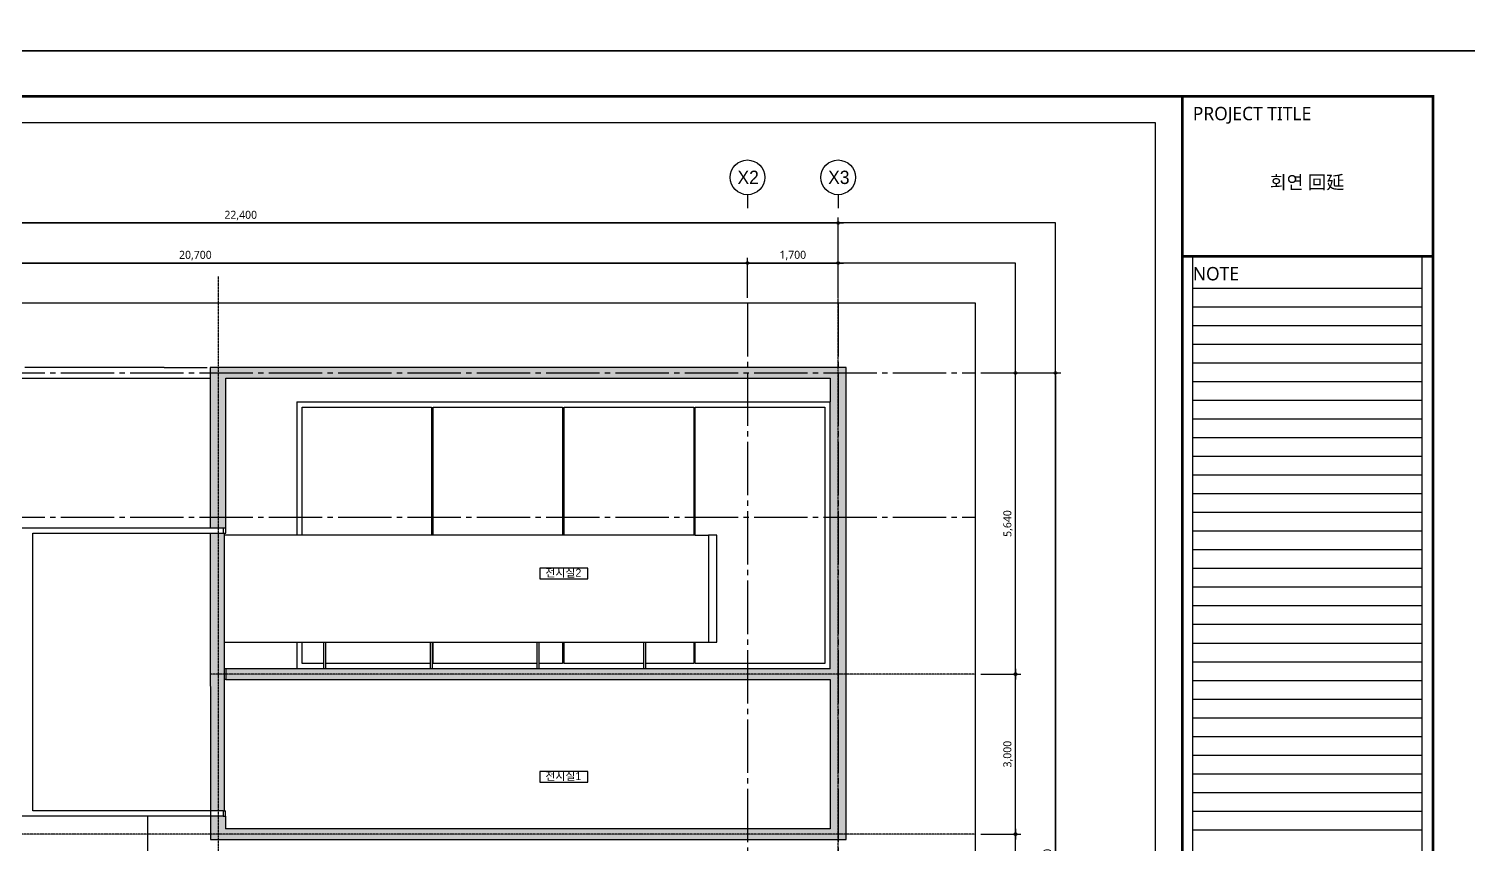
# Model space of a CAD drawing. Header units: millimetres. Extents: x 2135 to 254135, y 1035 to 90135.
# Drawn here: x 16512 to 43497, y 15873 to 31148 of the extents above; entities that cross this region are included whole.
import ezdxf
from ezdxf.enums import TextEntityAlignment as Align

# ---------------------------------------------------------------- set-up
doc = ezdxf.new("R2010")
doc.units = ezdxf.units.MM
doc.linetypes.add('CEN3', pattern=[26, 20, -2, 2, -2])
doc.linetypes.add('CENTER2', pattern=[28.575, 19.05, -3.175, 3.175, -3.175])
doc.layers.get('Defpoints').update_dxf_attribs({"color": 157})
for name, color, linetype in [('A-01-CNTL', 1, 'CENTER2'), ('A-03-ELEV', 3, 'Continuous'), ('A-03-TEXT', 3, 'Continuous'), ('A-04-FRAME', 4, 'Continuous'), ('A-07-DIM', 7, 'Continuous'), ('A-07-SYM', 7, 'Continuous'), ('A-08-ELEV', 8, 'Continuous'), ('A-251-HACH', 253, 'Continuous'), ('A-TEXT-NOTE', 7, 'Continuous'), ('DDOT', 1, 'Continuous'), ('form_TED.A', 40, 'Continuous'), ('SectionCutEdges', 2, 'Continuous'), ('TEXT1_TED.A', 2, 'Continuous'), ('TEXT2_TED.A', 3, 'Continuous'), ('WA2(가벽)_TED.A', 7, 'Continuous')]:
    doc.layers.add(name, color=color, linetype=linetype)
doc.styles.add('TEXT', font='malgun.ttf')
doc.styles.add('돋움', font='')
doc.styles.add('맑은고딕', font='malgun.ttf')
doc.styles.get('돋움').set_extended_font_data('Dotum')
doc.dimstyles.new('HR-100', dxfattribs={"dimscale": 120, "dimtxt": 3, "dimasz": 1, "dimexe": 2, "dimexo": 2, "dimgap": 1, "dimtad": 1, "dimdec": 0, "dimdsep": 46, "dimlunit": 6, "dimtxsty": '맑은고딕', "dimblk": 'DIMDOT', "dimcen": 2.5, "dimdle": 1.5, "dimclrd": 7, "dimclrt": 3, "dimadec": 0, "dimazin": 0, "dimtfac": 1, "dimtdec": 0, "dimtix": 1, "dimtmove": 2, "dimatfit": 3, "dimfxl": 1, "dimtvp": 1, "dimtolj": 1, "dimtzin": 0, "dimlwd": -1, "dimarcsym": 0})

# ---------------------------------------------------------------- blocks, each defined once
blk = doc.blocks.new('FORM_TED.A')
at = {"layer": 'Defpoints', "color": 143, "ltscale": 100, "true_color": 0x7aafdf}
for points in [[(12, 13.5), (355, 13.5), (355, 283.5), (12, 283.5)], [(30.75, 32.25), (336.25, 32.25), (336.25, 264.75), (30.75, 264.75)], [(38.25, 39.75), (328.75, 39.75), (328.75, 257.25), (38.25, 257.25)], [(45.75, 47.25), (321.25, 47.25), (321.25, 249.75), (45.75, 249.75)]]:
    blk.add_lwpolyline(points, close=True, dxfattribs=at)
at = {"layer": 'form_TED.A', "color": 253, "ltscale": 30}
for p, q in [((362, 8.5), (362, 258.5)), ((405, 8.5), (405, 258.5)), ((405, 252.5), (362, 252.5)), ((405, 249), (362, 249)), ((405, 245.5), (362, 245.5)), ((405, 242), (362, 242)), ((405, 238.5), (362, 238.5)), ((405, 235), (362, 235)), ((405, 231.5), (362, 231.5)), ((405, 228), (362, 228)), ((405, 224.5), (362, 224.5)), ((405, 221), (362, 221)), ((405, 217.5), (362, 217.5)), ((405, 214), (362, 214)), ((405, 210.5), (362, 210.5)), ((405, 207), (362, 207)), ((405, 203.5), (362, 203.5)), ((405, 200), (362, 200)), ((405, 196.5), (362, 196.5)), ((405, 193), (362, 193)), ((405, 189.5), (362, 189.5)), ((405, 186), (362, 186)), ((405, 182.5), (362, 182.5)), ((405, 179), (362, 179)), ((405, 175.5), (362, 175.5)), ((405, 172), (362, 172)), ((405, 168.5), (362, 168.5)), ((405, 165), (362, 165)), ((405, 161.5), (362, 161.5)), ((405, 158), (362, 158)), ((405, 154.5), (362, 154.5)), ((405, 151), (362, 151))]:
    blk.add_line(p, q, dxfattribs=at)
at = {"layer": 'form_TED.A', "ltscale": 30}
blk.add_lwpolyline([(420, 0), (0, 0), (0, 297), (420, 297)], close=True, dxfattribs=at)
at = {"layer": 'form_TED.A', "ltscale": 30, "const_width": 0.5}
blk.add_lwpolyline([(407, 8.5), (7, 8.5), (7, 288.5), (407, 288.5)], close=True, dxfattribs=at)
for points in [[(360, 8.5), (360, 288.5)], [(407, 258.5), (360, 258.5)]]:
    blk.add_lwpolyline(points, dxfattribs=at)
at = {"layer": 'TEXT2_TED.A', "style": '맑은고딕'}
for s, p in [('PROJECT TITLE', (362, 286.5)), ('NOTE', (362, 256.5))]:
    blk.add_text(s, height=2.5, dxfattribs=at).set_placement(p, align=Align.TOP_LEFT)
blk = doc.blocks.new('DIMDOT')
blk.add_line((-2, 0), (2, 0))
blk.add_circle((0, 0), 0.5)
blk = doc.blocks.new('*D228')
at = {"layer": 'A-07-DIM', "color": 0, "lineweight": -2, "ltscale": 50, "transparency": 16777216}
for p, q in [((9285, 26110), (9285, 26860)), ((29985, 26110), (29985, 26860))]:
    blk.add_line(p, q, dxfattribs=at)
at = {"layer": 'A-07-DIM', "color": 7, "ltscale": 50, "transparency": 16777216}
blk.add_line((9335, 26760), (29935, 26760), dxfattribs=at)
at = {"layer": 'Defpoints', "color": 0, "ltscale": 50, "transparency": 16777216}
for p in [(29985, 26760), (9285, 26010, 0), (29985, 26010, 0)]:
    blk.add_point(p, dxfattribs=at)
at = {"layer": 'A-07-DIM', "color": 7, "ltscale": 50, "transparency": 16777216, "xscale": 50, "yscale": 50, "zscale": 50, "rotation": 180}
blk.add_blockref('DIMDOT', (9285, 26760), dxfattribs=at)
at = {"layer": 'A-07-DIM', "color": 7, "ltscale": 50, "transparency": 16777216, "xscale": 50, "yscale": 50, "zscale": 50}
blk.add_blockref('DIMDOT', (29985, 26760), dxfattribs=at)
at = {"layer": 'A-07-DIM', "color": 3, "ltscale": 50, "transparency": 16777216, "insert": (19635, 26900), "char_height": 150, "attachment_point": 5, "style": '맑은고딕'}
blk.add_mtext('\\A1;20,700', dxfattribs=at)
blk = doc.blocks.new('*D229')
at = {"layer": 'A-07-DIM', "color": 0, "lineweight": -2, "ltscale": 50, "transparency": 16777216}
for p, q in [((9285, 26110), (9285, 27610)), ((31685, 26110), (31685, 27610))]:
    blk.add_line(p, q, dxfattribs=at)
at = {"layer": 'A-07-DIM', "color": 7, "ltscale": 50, "transparency": 16777216}
blk.add_line((9335, 27510), (31635, 27510), dxfattribs=at)
at = {"layer": 'Defpoints', "color": 0, "ltscale": 50, "transparency": 16777216}
for p in [(31685, 27510), (9285, 26010, 0), (31685, 26010, 0)]:
    blk.add_point(p, dxfattribs=at)
at = {"layer": 'A-07-DIM', "color": 7, "ltscale": 50, "transparency": 16777216, "xscale": 50, "yscale": 50, "zscale": 50, "rotation": 180}
blk.add_blockref('DIMDOT', (9285, 27510), dxfattribs=at)
at = {"layer": 'A-07-DIM', "color": 7, "ltscale": 50, "transparency": 16777216, "xscale": 50, "yscale": 50, "zscale": 50}
blk.add_blockref('DIMDOT', (31685, 27510), dxfattribs=at)
at = {"layer": 'A-07-DIM', "color": 3, "ltscale": 50, "transparency": 16777216, "insert": (20485, 27650), "char_height": 150, "attachment_point": 5, "style": '맑은고딕'}
blk.add_mtext('\\A1;22,400', dxfattribs=at)
blk = doc.blocks.new('*D230')
at = {"layer": 'A-07-DIM', "color": 0, "lineweight": -2, "ltscale": 50, "transparency": 16777216}
for p, q in [((29985, 26110), (29985, 26860)), ((31685, 26110), (31685, 26860))]:
    blk.add_line(p, q, dxfattribs=at)
at = {"layer": 'A-07-DIM', "color": 7, "ltscale": 50, "transparency": 16777216}
blk.add_line((30035, 26760), (31635, 26760), dxfattribs=at)
at = {"layer": 'Defpoints', "color": 0, "ltscale": 50, "transparency": 16777216}
for p in [(31685, 26760), (29985, 26010, 0), (31685, 26010, 0)]:
    blk.add_point(p, dxfattribs=at)
at = {"layer": 'A-07-DIM', "color": 7, "ltscale": 50, "transparency": 16777216, "xscale": 50, "yscale": 50, "zscale": 50, "rotation": 180}
blk.add_blockref('DIMDOT', (29985, 26760), dxfattribs=at)
at = {"layer": 'A-07-DIM', "color": 7, "ltscale": 50, "transparency": 16777216, "xscale": 50, "yscale": 50, "zscale": 50}
blk.add_blockref('DIMDOT', (31685, 26760), dxfattribs=at)
at = {"layer": 'A-07-DIM', "color": 3, "ltscale": 50, "transparency": 16777216, "insert": (30835, 26901), "char_height": 150, "attachment_point": 5, "style": '맑은고딕'}
blk.add_mtext('\\A1;1,700', dxfattribs=at)
blk = doc.blocks.new('*D232')
at = {"layer": 'A-07-DIM', "color": 0, "lineweight": -2, "ltscale": 50, "transparency": 16777216}
for p, q in [((34360, 24700), (35860, 24700)), ((34360, 6260), (35860, 6260))]:
    blk.add_line(p, q, dxfattribs=at)
at = {"layer": 'A-07-DIM', "color": 7, "ltscale": 50, "transparency": 16777216}
blk.add_line((35760, 24650), (35760, 6310), dxfattribs=at)
at = {"layer": 'Defpoints', "color": 0, "ltscale": 50, "transparency": 16777216}
for p in [(34260, 24700), (34260, 6260), (35760, 6260)]:
    blk.add_point(p, dxfattribs=at)
at = {"layer": 'A-07-DIM', "color": 7, "ltscale": 50, "transparency": 16777216, "xscale": 50, "yscale": 50, "zscale": 50}
for p, rotation in [((35760, 24700), 90), ((35760, 6260), 270)]:
    blk.add_blockref('DIMDOT', p, dxfattribs=dict(at, rotation=rotation))
at = {"layer": 'A-07-DIM', "color": 3, "ltscale": 50, "transparency": 16777216, "insert": (35619, 15480), "char_height": 150, "attachment_point": 5, "rotation": 90, "style": '맑은고딕'}
blk.add_mtext('\\A1;18,440', dxfattribs=at)
blk = doc.blocks.new('*D303')
at = {"layer": 'A-07-DIM', "color": 0, "lineweight": -2, "transparency": 16777216}
for p, q in [((34360, 16060), (35110, 16060)), ((34360, 13360), (35110, 13360))]:
    blk.add_line(p, q, dxfattribs=at)
at = {"layer": 'A-07-DIM', "color": 7, "transparency": 16777216}
blk.add_line((35010, 13410), (35010, 16010), dxfattribs=at)
at = {"layer": 'Defpoints', "color": 0, "transparency": 16777216}
for p in [(34260, 16060), (35010, 16060), (34260, 13360)]:
    blk.add_point(p, dxfattribs=at)
at = {"layer": 'A-07-DIM', "color": 7, "transparency": 16777216, "xscale": 50, "yscale": 50, "zscale": 50}
for p, rotation in [((35010, 16060), 90), ((35010, 13360), 270)]:
    blk.add_blockref('DIMDOT', p, dxfattribs=dict(at, rotation=rotation))
at = {"layer": 'A-07-DIM', "color": 3, "transparency": 16777216, "insert": (34870, 14710), "char_height": 150, "attachment_point": 5, "rotation": 90, "style": '맑은고딕'}
blk.add_mtext('\\A1;2,700', dxfattribs=at)
blk = doc.blocks.new('*D304')
at = {"layer": 'A-07-DIM', "color": 0, "lineweight": -2, "transparency": 16777216}
for p, q in [((34360, 19060), (35110, 19060)), ((34360, 16060), (35110, 16060))]:
    blk.add_line(p, q, dxfattribs=at)
at = {"layer": 'A-07-DIM', "color": 7, "transparency": 16777216}
blk.add_line((35010, 16110), (35010, 19010), dxfattribs=at)
at = {"layer": 'Defpoints', "color": 0, "transparency": 16777216}
for p in [(34260, 19060), (35010, 19060), (34260, 16060)]:
    blk.add_point(p, dxfattribs=at)
at = {"layer": 'A-07-DIM', "color": 7, "transparency": 16777216, "xscale": 50, "yscale": 50, "zscale": 50}
for p, rotation in [((35010, 19060), 90), ((35010, 16060), 270)]:
    blk.add_blockref('DIMDOT', p, dxfattribs=dict(at, rotation=rotation))
at = {"layer": 'A-07-DIM', "color": 3, "transparency": 16777216, "insert": (34870, 17560), "char_height": 150, "attachment_point": 5, "rotation": 90, "style": '맑은고딕'}
blk.add_mtext('\\A1;3,000', dxfattribs=at)
blk = doc.blocks.new('*D305')
at = {"layer": 'A-07-DIM', "color": 0, "lineweight": -2, "transparency": 16777216}
for p, q in [((34360, 24700), (35110, 24700)), ((34360, 19060), (35110, 19060))]:
    blk.add_line(p, q, dxfattribs=at)
at = {"layer": 'A-07-DIM', "color": 7, "transparency": 16777216}
blk.add_line((35010, 19110), (35010, 24650), dxfattribs=at)
at = {"layer": 'Defpoints', "color": 0, "transparency": 16777216}
for p in [(34260, 24700), (35010, 24700), (34260, 19060)]:
    blk.add_point(p, dxfattribs=at)
at = {"layer": 'A-07-DIM', "color": 7, "transparency": 16777216, "xscale": 50, "yscale": 50, "zscale": 50}
for p, rotation in [((35010, 24700), 90), ((35010, 19060), 270)]:
    blk.add_blockref('DIMDOT', p, dxfattribs=dict(at, rotation=rotation))
at = {"layer": 'A-07-DIM', "color": 3, "transparency": 16777216, "insert": (34870, 21880), "char_height": 150, "attachment_point": 5, "rotation": 90, "style": '맑은고딕'}
blk.add_mtext('\\A1;5,640', dxfattribs=at)

msp = doc.modelspace()

# ---------------------------------------------------------------- hatches: boundary and pattern name
at = {"layer": 'A-251-HACH'}
h = msp.add_hatch(color=256, dxfattribs=at)
h.dxf.hatch_style = 1
h.paths.add_polyline_path([(31834.6, 22000.4), (31834.6, 24600.4), (31834.6, 24800.4), (19913.4, 24800.4), (19914.7, 21800.4), (20155.8, 21800.4), (20203.4, 21800.4), (20203.4, 24600.4), (31534.6, 24600.4), (31534.6, 24160.3), (31534.6, 19160.3), (28074.6, 19160.3), (28068.8, 19160.3), (28059.8, 19160.3), (28054.6, 19160.3), (28049.4, 19160.3), (28044.6, 19160.3), (28037.3, 19160.3), (28035.3, 19160.3), (20207.2, 19160.3), (20207.2, 18960.3), (31534.6, 18960.3), (31534.6, 16160.4), (20200.7, 16160.4), (20200.7, 16400.4), (20153, 16400.4), (19916.8, 16400.4), (19917, 15960.4), (31534.6, 15960.4), (31834.6, 15960.4)])
h = msp.add_hatch(color=256, dxfattribs=at)
h.dxf.hatch_style = 1
h.paths.add_polyline_path([(20172.1, 21700.4), (20155.8, 21700.4), (19914.7, 21700.4), (19916.8, 16500.4), (20153, 16500.4), (20172.1, 16500.4)])

# ---------------------------------------------------------------- linework, layer by layer
for p, q in [((20207.2, 19160.3), (20181.6, 19160.3)), ((22034.6, 19260.3), (22034.6, 19160.3)), ((22074.6, 19260.3), (22074.6, 19160.3)), ((24034.6, 19260.3), (24034.6, 19160.3)), ((31534.6, 19160.3), (31534.6, 19160.3)), ((20207.2, 18960.3), (20181.6, 18960.3))]:
    msp.add_line(p, q)
at = {"layer": 'A-01-CNTL', "linetype": 'CEN3', "ltscale": 50}
for p, q in [((29984.6, 26010.4), (29984.6, 5760.4)), ((31684.6, 26010.4), (31684.6, 5760.4)), ((6709.6, 24700.4), (34259.6, 24700.4)), ((6709.6, 22000.4), (34259.6, 22000.4))]:
    msp.add_line(p, q, dxfattribs=at)
at = {"layer": 'A-03-ELEV'}
for p, q in [((21534.6, 21660.3), (20181.6, 21660.3)), ((21634.6, 21660.3), (21534.6, 21660.3)), ((24062.1, 21660.3), (21634.6, 21660.3)), ((24092.1, 21660.3), (24062.1, 21660.3)), ((26519.6, 21660.3), (24092.1, 21660.3)), ((26549.6, 21660.3), (26519.6, 21660.3)), ((28977.1, 21660.3), (26549.6, 21660.3)), ((29007.1, 21660.3), (28977.1, 21660.3)), ((29007.1, 21660.3), (29252.7, 21660.3)), ((29411.3, 21660.3), (29252.7, 21660.3)), ((29252.7, 21660.3), (29252.7, 19660.3)), ((29411.3, 19660.3), (29411.3, 21660.3)), ((20181.6, 19660.3), (21534.6, 19660.3)), ((21534.6, 19660.3), (21534.6, 19160.3)), ((21534.6, 19660.3), (21634.6, 19660.3)), ((21634.6, 19260.3), (21634.6, 19660.3)), ((21634.6, 19660.3), (22034.6, 19660.3)), ((22034.6, 19660.3), (22035.3, 19660.3)), ((22034.6, 19660.3), (22034.6, 19260.3)), ((22035.3, 19660.3), (22037.3, 19660.3)), ((22037.3, 19660.3), (22040.5, 19660.3)), ((22040.5, 19660.3), (22044.6, 19660.3)), ((22044.6, 19660.3), (22049.4, 19660.3)), ((22049.4, 19660.3), (22054.6, 19660.3)), ((22054.6, 19660.3), (22059.8, 19660.3)), ((22059.8, 19660.3), (22064.6, 19660.3)), ((22064.6, 19660.3), (22068.8, 19660.3)), ((22068.8, 19660.3), (22071.9, 19660.3)), ((22071.9, 19660.3), (22073.9, 19660.3)), ((22073.9, 19660.3), (22074.6, 19660.3)), ((22074.6, 19660.3), (22074.6, 19260.3)), ((22074.6, 19660.3), (24034.6, 19660.3)), ((24034.6, 19660.3), (24035.3, 19660.3)), ((24034.6, 19660.3), (24034.6, 19260.3)), ((24035.3, 19660.3), (24037.3, 19660.3)), ((24037.3, 19660.3), (24040.5, 19660.3)), ((24040.5, 19660.3), (24044.6, 19660.3)), ((24044.6, 19660.3), (24049.4, 19660.3)), ((24049.4, 19660.3), (24054.6, 19660.3)), ((24054.6, 19660.3), (24059.8, 19660.3)), ((24059.8, 19660.3), (24064.6, 19660.3)), ((24064.6, 19660.3), (24068.8, 19660.3)), ((24068.8, 19660.3), (24071.9, 19660.3)), ((24071.9, 19660.3), (24073.9, 19660.3)), ((24073.9, 19660.3), (24074.6, 19660.3)), ((24074.6, 19660.3), (24074.6, 19160.3)), ((24074.6, 19660.3), (24092.1, 19660.3)), ((24092.1, 19260.3), (24092.1, 19660.3)), ((24092.1, 19660.3), (26034.6, 19660.3)), ((26034.6, 19660.3), (26035.3, 19660.3)), ((26034.6, 19660.3), (26034.6, 19260.3)), ((26035.3, 19660.3), (26037.3, 19660.3)), ((26037.3, 19660.3), (26040.5, 19660.3)), ((26040.5, 19660.3), (26044.6, 19660.3)), ((26044.6, 19660.3), (26049.4, 19660.3)), ((26049.4, 19660.3), (26054.6, 19660.3)), ((26054.6, 19660.3), (26059.8, 19660.3)), ((26059.8, 19660.3), (26064.6, 19660.3)), ((26064.6, 19660.3), (26068.8, 19660.3)), ((26068.8, 19660.3), (26071.9, 19660.3)), ((26071.9, 19660.3), (26073.9, 19660.3)), ((26073.9, 19660.3), (26074.6, 19660.3)), ((26074.6, 19660.3), (26074.6, 19260.3)), ((26074.6, 19660.3), (26519.6, 19660.3)), ((26519.6, 19660.3), (26519.6, 19260.3)), ((26519.6, 19660.3), (26549.6, 19660.3)), ((26549.6, 19260.3), (26549.6, 19660.3)), ((26549.6, 19660.3), (28034.6, 19660.3)), ((28034.6, 19660.3), (28035.3, 19660.3)), ((28034.6, 19660.3), (28034.6, 19260.3)), ((28035.3, 19660.3), (28037.3, 19660.3)), ((28037.3, 19660.3), (28040.5, 19660.3)), ((28040.5, 19660.3), (28044.6, 19660.3)), ((28044.6, 19660.3), (28049.4, 19660.3)), ((28049.4, 19660.3), (28054.6, 19660.3)), ((28054.6, 19660.3), (28059.8, 19660.3)), ((28059.8, 19660.3), (28064.6, 19660.3)), ((28064.6, 19660.3), (28068.8, 19660.3)), ((28068.8, 19660.3), (28071.9, 19660.3)), ((28071.9, 19660.3), (28073.9, 19660.3)), ((28073.9, 19660.3), (28074.6, 19660.3)), ((28074.6, 19660.3), (28074.6, 19260.3)), ((28074.6, 19660.3), (28977.1, 19660.3)), ((28977.1, 19660.3), (28977.1, 19260.3)), ((28977.1, 19660.3), (29007.1, 19660.3)), ((29007.1, 19260.3), (29007.1, 19660.3)), ((29007.1, 19660.3), (29252.7, 19660.3)), ((29252.7, 19660.3), (29411.3, 19660.3)), ((22034.6, 19260.3), (21634.6, 19260.3)), ((22035.3, 19260.3), (22034.6, 19260.3)), ((22074.6, 19260.3), (22073.9, 19260.3)), ((24034.6, 19260.3), (22074.6, 19260.3)), ((24035.3, 19260.3), (24034.6, 19260.3)), ((26034.6, 19260.3), (24092.1, 19260.3)), ((26035.3, 19260.3), (26034.6, 19260.3)), ((26034.6, 19260.3), (26034.6, 19160.3)), ((26074.6, 19260.3), (26073.9, 19260.3)), ((26519.6, 19260.3), (26074.6, 19260.3)), ((26074.6, 19260.3), (26074.6, 19160.3)), ((28034.6, 19260.3), (26549.6, 19260.3)), ((28035.3, 19260.3), (28034.6, 19260.3)), ((28034.6, 19260.3), (28034.6, 19160.3)), ((28074.6, 19260.3), (28073.9, 19260.3)), ((28977.1, 19260.3), (28074.6, 19260.3)), ((28074.6, 19260.3), (28074.6, 19160.3)), ((31434.6, 19260.3), (29007.1, 19260.3)), ((18740.7, 15960.4), (18740.7, 16400.4)), ((18740.7, 14660.4), (18740.7, 15960.4))]:
    msp.add_line(p, q, dxfattribs=at)
at = {"layer": 'A-04-FRAME', "ltscale": 100}
for p, q in [((12624.6, 21800.4), (20155.8, 21800.4)), ((16588.4, 19160.3), (16588.4, 21700.4)), ((16588.4, 21700.4), (20155.8, 21700.4)), ((16589.2, 19160.3), (16589.2, 21700.4)), ((20155.8, 21800.4), (20155.8, 21700.4)), ((20155.8, 21800.4), (20203.4, 21800.4)), ((20155.8, 21700.4), (20203.4, 21700.4)), ((20172.1, 21700.4), (20172.1, 16500.4)), ((20181.6, 21660.3), (20181.6, 21700.4)), ((20181.6, 19660.3), (20181.6, 21660.3)), ((20203.4, 21700.4), (20203.4, 21800.4)), ((20181.6, 19160.3), (20181.6, 19660.3)), ((16589.2, 19160.3), (16588.4, 19160.3)), ((16588.4, 18960.4), (16588.4, 19160.3)), ((16589.2, 18960.4), (16589.2, 19160.3)), ((20181.6, 18960.3), (20181.6, 19160.3)), ((16588.4, 18960.4), (16589.2, 18960.4)), ((16588.4, 18960.3), (16588.4, 18960.4)), ((16589.2, 18960.3), (16588.4, 18960.3)), ((16588.4, 18910.4), (16588.4, 18960.3)), ((16588.4, 18910.4), (16589.2, 18910.4)), ((16588.4, 17360.3), (16588.4, 18910.4)), ((16589.2, 18960.3), (16589.2, 18960.4)), ((16589.2, 18910.4), (16589.2, 18960.3)), ((16589.2, 17360.3), (16589.2, 18910.4)), ((20181.6, 16500.4), (20181.6, 18960.3)), ((16588.4, 17360.3), (16589.2, 17360.3)), ((16588.4, 16500.4), (16588.4, 17360.3)), ((16589.2, 16500.4), (16589.2, 17360.3)), ((20153, 16500.4), (16589.2, 16500.4)), ((20153, 16500.4), (20153, 16400.4)), ((20153, 16500.4), (20200.7, 16500.4)), ((20200.7, 16400.4), (20200.7, 16500.4)), ((20153, 16400.4), (20200.7, 16400.4))]:
    msp.add_line(p, q, dxfattribs=at)
msp.add_lwpolyline([(20153, 16400.4), (14393.1, 16400.4)], dxfattribs=at)
at = {"layer": 'A-07-SYM', "ltscale": 50}
for p, q in [((29984.6, 28040.4), (29984.6, 27790.4)), ((31684.6, 28040.4), (31684.6, 27790.4))]:
    msp.add_line(p, q, dxfattribs=at)
for centre in [(29984.6, 28365.4), (31684.6, 28365.4)]:
    msp.add_circle(centre, 325, dxfattribs=at)
at = {"layer": 'A-08-ELEV'}
for p, q in [((9134.6, 24600.4), (19913.4, 24600.4)), ((16676.6, 24800.4), (16434.6, 24800.4)), ((16917.6, 24800.4), (16676.6, 24800.4)), ((17156.5, 24800.4), (16917.6, 24800.4)), ((17392.3, 24800.4), (17156.5, 24800.4)), ((17624, 24800.4), (17392.3, 24800.4)), ((17850.6, 24800.4), (17624, 24800.4)), ((18071.1, 24800.4), (17850.6, 24800.4)), ((18284.6, 24800.4), (18071.1, 24800.4)), ((18490.2, 24800.4), (18284.6, 24800.4)), ((18687, 24800.4), (18490.2, 24800.4)), ((18874.2, 24800.4), (18687, 24800.4)), ((19050.9, 24800.4), (18874.2, 24800.4)), ((19050.9, 24800.4), (19216.4, 24800.4)), ((19216.4, 24800.4), (19370, 24800.4)), ((19370, 24800.4), (19511.1, 24800.4)), ((19511.1, 24800.4), (19638.9, 24800.4)), ((19638.9, 24800.4), (19753, 24800.4)), ((19753, 24800.4), (19853, 24800.4)), ((21534.6, 24160.3), (21534.6, 21660.3)), ((21534.6, 24160.3), (31534.6, 24160.3)), ((21634.6, 21660.3), (21634.6, 24060.3)), ((21634.6, 24060.3), (24062.1, 24060.3)), ((24062.1, 24060.3), (24062.1, 21660.3)), ((24092.1, 21660.3), (24092.1, 24060.3)), ((24092.1, 24060.3), (26519.6, 24060.3)), ((26519.6, 24060.3), (26519.6, 21660.3)), ((26549.6, 21660.3), (26549.6, 24060.3)), ((26549.6, 24060.3), (28977.1, 24060.3)), ((28977.1, 24060.3), (28977.1, 21660.3)), ((29007.1, 21660.3), (29007.1, 24060.3)), ((29007.1, 24060.3), (31434.6, 24060.3)), ((31434.6, 24060.3), (31434.6, 19260.3))]:
    msp.add_line(p, q, dxfattribs=at)
at = {"layer": 'A-TEXT-NOTE'}
for points in [[(26993.7, 21043.7), (26093, 21043.7), (26093, 20843.7), (26993.7, 20843.7)], [(26993.7, 17235.4), (26093, 17235.4), (26093, 17035.4), (26993.7, 17035.4)]]:
    msp.add_lwpolyline(points, close=True, dxfattribs=at)
at = {"layer": 'DDOT', "linetype": 'CENTER2'}
for p, q in [((20064.6, 26510.4), (20064.6, 5760.4)), ((31684.7, 5760.4), (31684.6, 26510.4)), ((34259.6, 19060.3), (19915.8, 19060.3)), ((34259.6, 16060.4), (6709.6, 16060.4))]:
    msp.add_line(p, q, dxfattribs=at)
at = {"layer": 'SectionCutEdges'}
for p, q in [((31834.6, 24800.4), (19913.4, 24800.4)), ((19913.4, 24800.4), (19914.7, 21800.4)), ((20203.4, 24600.4), (31534.6, 24600.4)), ((20203.4, 21800.4), (20203.4, 24600.4)), ((31534.6, 24600.4), (31534.6, 24160.3)), ((31834.6, 24600.4), (31834.6, 24800.4)), ((31834.6, 22000.4), (31834.6, 24600.4)), ((31534.6, 19160.3), (31534.6, 24160.3)), ((31834.6, 15960.4), (31834.6, 22000.4)), ((19914.7, 21700.4), (19917, 15960.4)), ((28034.6, 19160.3), (20181.6, 19160.3)), ((20207.2, 19160.3), (20207.2, 18960.3)), ((21534.6, 19160.3), (20207.2, 19160.3)), ((22034.6, 19160.3), (21534.6, 19160.3)), ((22035.3, 19160.3), (22034.6, 19160.3)), ((22037.3, 19160.3), (22035.3, 19160.3)), ((22040.5, 19160.3), (22037.3, 19160.3)), ((22044.6, 19160.3), (22040.5, 19160.3)), ((22049.4, 19160.3), (22044.6, 19160.3)), ((22054.6, 19160.3), (22049.4, 19160.3)), ((22059.8, 19160.3), (22054.6, 19160.3)), ((22064.6, 19160.3), (22059.8, 19160.3)), ((22068.8, 19160.3), (22064.6, 19160.3)), ((22071.9, 19160.3), (22068.8, 19160.3)), ((22073.9, 19160.3), (22071.9, 19160.3)), ((22074.6, 19160.3), (22073.9, 19160.3)), ((24034.6, 19160.3), (22074.6, 19160.3)), ((24035.3, 19160.3), (24034.6, 19160.3)), ((24037.3, 19160.3), (24035.3, 19160.3)), ((24040.5, 19160.3), (24037.3, 19160.3)), ((24044.6, 19160.3), (24040.5, 19160.3)), ((24049.4, 19160.3), (24044.6, 19160.3)), ((24054.6, 19160.3), (24049.4, 19160.3)), ((24059.8, 19160.3), (24054.6, 19160.3)), ((24064.6, 19160.3), (24059.8, 19160.3)), ((24068.8, 19160.3), (24064.6, 19160.3)), ((24071.9, 19160.3), (24068.8, 19160.3)), ((24073.9, 19160.3), (24071.9, 19160.3)), ((24074.6, 19160.3), (24073.9, 19160.3)), ((26034.6, 19160.3), (24074.6, 19160.3)), ((26035.3, 19160.3), (26034.6, 19160.3)), ((26037.3, 19160.3), (26035.3, 19160.3)), ((26040.5, 19160.3), (26037.3, 19160.3)), ((26044.6, 19160.3), (26040.5, 19160.3)), ((26049.4, 19160.3), (26044.6, 19160.3)), ((26054.6, 19160.3), (26049.4, 19160.3)), ((26059.8, 19160.3), (26054.6, 19160.3)), ((26064.6, 19160.3), (26059.8, 19160.3)), ((26068.8, 19160.3), (26064.6, 19160.3)), ((26071.9, 19160.3), (26068.8, 19160.3)), ((26073.9, 19160.3), (26071.9, 19160.3)), ((26074.6, 19160.3), (26073.9, 19160.3)), ((28035.3, 19160.3), (28034.6, 19160.3)), ((28037.3, 19160.3), (28035.3, 19160.3)), ((28040.5, 19160.3), (28037.3, 19160.3)), ((28044.6, 19160.3), (28040.5, 19160.3)), ((28049.4, 19160.3), (28044.6, 19160.3)), ((28054.6, 19160.3), (28049.4, 19160.3)), ((28059.8, 19160.3), (28054.6, 19160.3)), ((28064.6, 19160.3), (28059.8, 19160.3)), ((28068.8, 19160.3), (28064.6, 19160.3)), ((28071.9, 19160.3), (28068.8, 19160.3)), ((28073.9, 19160.3), (28071.9, 19160.3)), ((28074.6, 19160.3), (28073.9, 19160.3)), ((31534.6, 19160.3), (28074.6, 19160.3)), ((20207.2, 18960.3), (31534.6, 18960.3)), ((31534.6, 18960.3), (31534.6, 16160.4)), ((20200.7, 16400.4), (20200.7, 16160.4)), ((19917, 15960.4), (31534.6, 15960.4)), ((31534.6, 16160.4), (20200.7, 16160.4)), ((31534.6, 15960.4), (31834.6, 15960.4))]:
    msp.add_line(p, q, dxfattribs=at)

# ---------------------------------------------------------------- block references
at = {"layer": 'WA2(가벽)_TED.A', "xscale": 100, "yscale": 100, "zscale": 100}
for p in [(2134.6, 30735.4), (2134.6, 1035.4)]:
    msp.add_blockref('FORM_TED.A', p, dxfattribs=at)

# ---------------------------------------------------------------- texts
at = {"layer": 'A-03-TEXT', "ltscale": 50, "style": '돋움'}
for s, p in [('X2', (29998.2, 28365.4)), ('X3', (31698.2, 28365.4))]:
    msp.add_text(s, height=250, dxfattribs=at).set_placement(p, align=Align.MIDDLE_CENTER)
at = {"layer": 'A-03-TEXT', "ltscale": 50, "char_height": 150, "attachment_point": 1, "style": 'TEXT'}
for s, insert in [('\\pxt40;{\\fGulim|b0|i0|c129|p50;전시실2}', (26195.1, 21032.9)), ('\\pxt40;{\\fGulim|b0|i0|c129|p50;전시실1}', (26195.1, 17224.6))]:
    msp.add_mtext_dynamic_manual_height_columns(s, width=2077.749, gutter_width=12.5, heights=[0], dxfattribs=dict(at, insert=insert))
at = {"layer": 'TEXT1_TED.A', "style": '맑은고딕'}
msp.add_text('회연 回延', height=250, dxfattribs=at).set_placement((40477.2, 28274), align=Align.MIDDLE_CENTER)

# ---------------------------------------------------------------- dimensions: what is measured, and where the dimension line sits
at = {"layer": 'A-07-DIM', "ltscale": 50}
for base, p1, p2, picture, middle in [((31684.6, 27510.4, 0), (9284.6, 26010.4), (31684.6, 26010.4), '*D229', (20484.6, 27650.4, 0)), ((29984.6, 26760.4, 0), (9284.6, 26010.4), (29984.6, 26010.4), '*D228', (19634.6, 26900.4, 0)), ((31684.6, 26760.4, 0), (29984.6, 26010.4), (31684.6, 26010.4), '*D230', (30834.6, 26900.9, 0))]:
    dim = msp.add_linear_dim(base=base, p1=p1, p2=p2, dimstyle='HR-100', override={"dimscale": 50}, dxfattribs=at)
    dim.commit()
    dim.dimension.update_dxf_attribs({"geometry": picture, "text_midpoint": middle})
dim = msp.add_linear_dim(base=(35759.6, 6260.4), p1=(34259.6, 24700.4), p2=(34259.6, 6260.4), angle=270, dimstyle='HR-100', override={"dimscale": 50}, dxfattribs=at)
dim.commit()
dim.dimension.update_dxf_attribs({"geometry": '*D232', "text_midpoint": (35619.2, 15480.4)})
at = {"layer": 'A-07-DIM'}
for base, p1, p2, picture, middle in [((35009.6, 24700.4), (34259.6, 19060.3), (34259.6, 24700.4), '*D305', (34869.6, 21880.3)), ((35009.6, 19060.3), (34259.6, 16060.4), (34259.6, 19060.3), '*D304', (34869.6, 17560.3)), ((35009.6, 16060.4), (34259.6, 13360.4), (34259.6, 16060.4), '*D303', (34869.6, 14710.4))]:
    dim = msp.add_linear_dim(base=base, p1=p1, p2=p2, angle=90, dimstyle='HR-100', override={"dimscale": 50}, dxfattribs=at)
    dim.commit()
    dim.dimension.update_dxf_attribs({"geometry": picture, "text_midpoint": middle})

doc.saveas('drawing.dxf')
